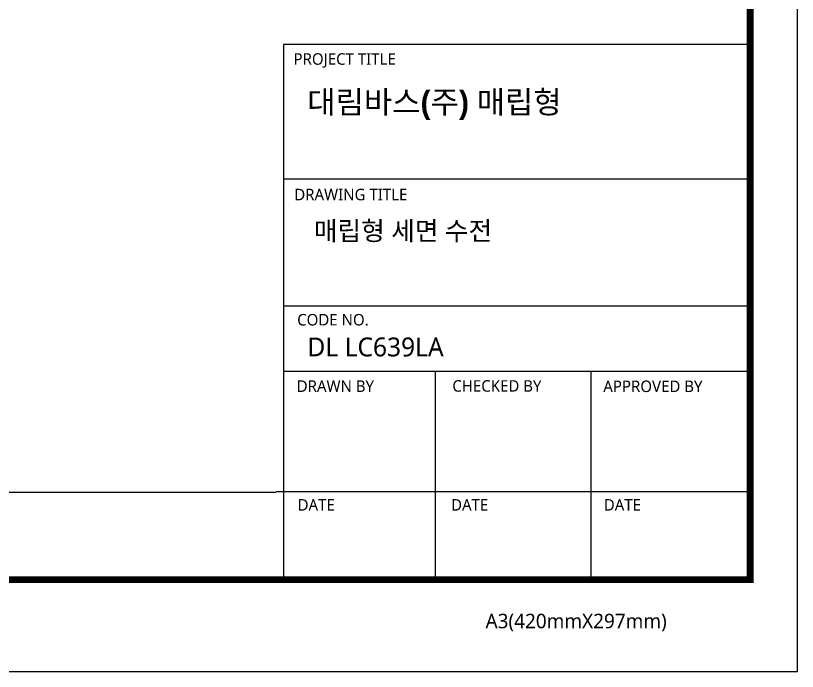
# Model space of a CAD drawing. Extents: x 4977 to 6105, y 0 to 827.
# Drawn here: x 5802.9 to 6105.1, y 0 to 253.5 of the extents above; entities that cross this region are included whole.
import ezdxf

# ---------------------------------------------------------------- set-up
doc = ezdxf.new("R2010")
doc.units = 0
doc.header["$LTSCALE"] = 10
doc.header["$MEASUREMENT"] = 0
doc.layers.get('0').update_dxf_attribs({"linetype": 'CONTINUOUS'})
doc.styles.add('Daelim Dimension', font='NanumGothic.ttf')

msp = doc.modelspace()

# ---------------------------------------------------------------- linework, layer by layer
at = {"color": 5, "ltscale": 40}
for p, q in [((6086.87, 242.36), (5906.53, 242.36)), ((6086.87, 190.24), (5906.53, 190.24)), ((6086.87, 190.24), (5906.53, 190.24)), ((6086.87, 141.2), (5906.53, 141.2)), ((6086.87, 141.2), (5906.53, 141.2)), ((6086.87, 115.91), (5906.53, 115.91)), ((6086.87, 115.91), (5906.53, 115.91)), ((5965.11, 115.91), (5965.11, 35.4)), ((6025.22, 115.91), (6025.22, 35.4)), ((6086.87, 69.4), (5903.68, 69.4)), ((6086.87, 69.4), (5907.93, 69.4)), ((6086.87, 35.4), (5932.32, 35.4))]:
    msp.add_line(p, q, dxfattribs=at)
at = {"color": 5, "ltscale": 0.5}
msp.add_line((5906.53, 242.36), (5906.53, 34.31), dxfattribs=at)
at = {"color": 5}
msp.add_line((4994.87, 69.28), (5903.46, 69.28), dxfattribs=at)
at = {"ltscale": 0.5}
msp.add_lwpolyline([(4976.72, 0), (6105.12, 0), (6105.12, 826.8), (4976.72, 826.8)], close=True, dxfattribs=at)
at = {"color": 5, "linetype": 'ByBlock', "lineweight": 200, "const_width": 2.6}
msp.add_lwpolyline([(4994.87, 35.4), (6086.87, 35.4), (6086.87, 807.6), (4994.87, 807.6)], close=True, dxfattribs=at)

# ---------------------------------------------------------------- texts
at = {"color": 5, "ltscale": 40, "style": 'Daelim Dimension'}
for s, height, p in [('PROJECT TITLE', 4.453, (5910.35, 234.51)), ('DRAWING TITLE', 4.453, (5910.63, 182.11)), ('CODE NO.', 4.453, (5911.75, 133.71)), ('DRAWN BY', 4.453, (5911.57, 108.04)), ('CHECKED BY', 4.453, (5971.74, 108.12)), ('APPROVED BY', 4.453, (6030.09, 107.97)), ('DATE', 4.453, (5911.92, 62.14)), ('DATE', 4.453, (5971.26, 62.14)), ('DATE', 4.453, (6030.29, 62.14)), ('A3(420mmX297mm)', 5.6201, (5984.58, 16.66))]:
    msp.add_text(s, height=height, dxfattribs=at).set_placement(p)
at = {"attachment_point": 1, "style": 'Daelim Dimension'}
for s, insert, char_height, width in [('{\\fPretendard Variable SemiBold|b0|i0|c129|p2;\\C7;대림바스(주)} 매립형', (5915.64, 224.46), 8.7291, 140.2959), (' 매립형 세면 수전 ', (5915.72, 173.94), 7.2871, 122.6352), ('DL LC639LA', (5915.72, 129.06), 7.287, 122.6352)]:
    msp.add_mtext(s, dxfattribs=dict(at, insert=insert, char_height=char_height, width=width))

doc.saveas('drawing.dxf')
